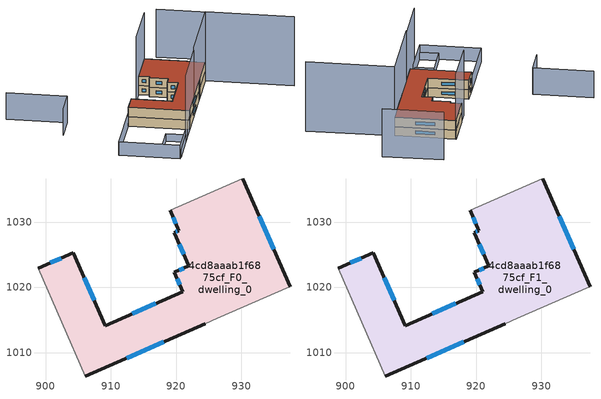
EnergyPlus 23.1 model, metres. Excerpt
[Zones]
4cd8aaab1f6875cf_F0_dwelling_0
 floor ground (EU_floor_Construction): 930.23,1036.63 937.44,1020.1 937.39,1020.05 926.31,1015.22 924.44,1014.41 906.08,1006.37 898.83,1022.93 904.26,1025.31 909.14,1014.14 921,1019.33 919.7,1022.31 921.91,1023.26 919.68,1028.37 920.43,1028.7 919.09,1031.77 930.12,1036.59 z0
 wall outside (EU_wall_Construction): 919.09,1031.77 920.43,1028.7 919.68,1028.37 921.91,1023.26 919.7,1022.31 921,1019.33 909.14,1014.14 904.26,1025.31 898.83,1022.93 / 937.44,1020.1 930.23,1036.63 / 906.08,1006.37 924.44,1014.41 z0:3
 wall adiabatic (EU_wall_Construction): 930.23,1036.63 930.12,1036.59 919.09,1031.77 / 924.44,1014.41 926.31,1015.22 937.39,1020.05 937.44,1020.1 / 898.83,1022.93 906.08,1006.37 z0:3
 window (EU_Window_Construction): 920.15,1021.28 920.55,1020.36 / 921.14,1022.93 920.46,1022.64 / 920.45,1026.6 921.13,1025.03 / 920.17,1028.58 919.94,1028.48 / 919.55,1030.71 919.97,1029.76 / 934.95,1025.81 932.72,1030.91 / 912.43,1009.15 918.09,1011.63 / 902.38,1024.49 900.71,1023.75 / 907.45,1018.01 905.95,1021.44 / 916.9,1017.53 913.24,1015.94 z1.04:1.96
4cd8aaab1f6875cf_F1_dwelling_0
 floor to 4cd8aaab1f6875cf_F0_dwelling_0 (EU_floor_Construction): 930.23,1036.63 937.44,1020.1 937.39,1020.05 926.31,1015.22 924.44,1014.41 906.08,1006.37 898.83,1022.93 904.26,1025.31 909.13,1014.14 921,1019.33 919.7,1022.31 921.9,1023.26 919.68,1028.37 920.43,1028.7 919.09,1031.77 930.12,1036.59 z3
 wall outside (EU_wall_Construction): 919.09,1031.77 920.43,1028.7 919.68,1028.37 921.91,1023.26 919.7,1022.31 921,1019.33 909.14,1014.14 904.26,1025.31 898.83,1022.93 / 937.44,1020.1 930.23,1036.63 / 906.08,1006.37 924.44,1014.41 z3:6
 wall adiabatic (EU_wall_Construction): 930.23,1036.63 930.12,1036.59 919.09,1031.77 / 924.44,1014.41 926.31,1015.22 937.39,1020.05 937.44,1020.1 / 898.83,1022.93 906.08,1006.37 z3:6
 window (EU_Window_Construction): 920.15,1021.28 920.55,1020.36 / 921.14,1022.93 920.46,1022.64 / 920.45,1026.6 921.13,1025.03 / 920.17,1028.58 919.94,1028.48 / 919.55,1030.71 919.97,1029.76 / 934.95,1025.81 932.72,1030.91 / 912.43,1009.15 918.09,1011.63 / 902.38,1024.49 900.71,1023.75 / 907.45,1018.01 905.95,1021.44 / 916.9,1017.53 913.24,1015.94 z4.04:4.96
 roof outside (EU_roof_Construction): 937.39,1020.05 937.44,1020.1 930.23,1036.63 930.12,1036.59 919.09,1031.77 920.43,1028.7 919.68,1028.37 921.91,1023.26 919.7,1022.31 921,1019.33 909.14,1014.14 904.26,1025.31 898.83,1022.93 906.08,1006.37 924.44,1014.41 926.31,1015.22 z6
shading: 897.8,1002.75 914.33,1009.97 z0:21.3; 914.32,1009.99 937.5,1020.1 / 937.5,1020.1 947.89,996.25 z0:22.2; 888.28,998.58 885.94,1003.93 / 885.94,1003.93 895.47,1008.09 / 895.47,1008.09 897.81,1002.75 / 897.81,1002.75 888.28,998.58 z0:2.4; 879.99,1014.71 898.86,1022.94 / 898.86,1022.94 906.08,1006.36 / 906.08,1006.36 887.22,998.14 / 887.22,998.14 879.99,1014.71 z0:4.3; 884.42,1055.86 891.63,1039.4 / 891.63,1039.4 883.37,1035.78 z0:8.5; 951.64,1024.46 944.36,1041.01 z0:15.3; 930.15,1036.54 914.73,1029.88 z0:20.8
[Building]
EU S2 Campaign: North Axis=0; Terrain=City; Solar Distribution=FullExterior
[Site:Location]
Vienna: Latitude=48; Longitude=16.5; Time Zone=1; Elevation=183
[SizingPeriod:WeatherFileDays]
AnnualSizingPeriod: Begin Month=1; Begin Day of Month=1; End Month=12; End Day of Month=31; Day of Week for Start Day=Monday; Use Weather File Daylight Saving Period=No; Use Weather File Rain and Snow Indicators=No
[MATERIAL]
EU_InternalMass_Material: Roughness=MediumRough; Thickness=0.1; Conductivity=1; Density=1800; Specific Heat=900; Thermal Absorptance=0.9; Solar Absorptance=0.7; Visible Absorptance=0.7
[MATERIAL:NOMASS] Roughness=MediumRough; Thermal Absorptance=0.9; Solar Absorptance=0.7; Visible Absorptance=0.7
Name | Thermal Resistance
EU_wall_NoMass | 1.00811
EU_roof_NoMass | 1.05194
EU_floor_NoMass | 1.20973
[WINDOWMATERIAL:SIMPLEGLAZINGSYSTEM]
EU_Window_SimpleGlazing: UFactor=1.90124; Solar Heat Gain Coefficient=0.65; Visible Transmittance=0.65
[CONSTRUCTION]
EU_wall_Construction: EU_wall_NoMass
EU_roof_Construction: EU_roof_NoMass
EU_floor_Construction: EU_floor_NoMass
EU_Window_Construction: EU_Window_SimpleGlazing
EU_InternalMass_Construction: EU_InternalMass_Material
[ZONE] Type=1; Multiplier=1; Ceiling Height=autocalculate; Volume=1310.36; Floor Area=autocalculate; Part of Total Floor Area=Yes
4cd8aaab1f6875cf_F0_dwelling_0; 4cd8aaab1f6875cf_F1_dwelling_0
[INTERNALMASS] Construction=EU_InternalMass_Construction; Surface Area=436.786
Name | Zone or ZoneList
4cd8aaab1f6875cf_F0_dwelling_0_EU_InternalMass | 4cd8aaab1f6875cf_F0_dwelling_0
4cd8aaab1f6875cf_F1_dwelling_0_EU_InternalMass | 4cd8aaab1f6875cf_F1_dwelling_0
[OTHEREQUIPMENT] Fuel Type=Electricity; Design Level Calculation Method=Watts/Area; Power per Zone Floor Area=1; Fraction Latent=0; Fraction Radiant=0; Fraction Lost=0; Carbon Dioxide Generation Rate=0; EndUse Subcategory=EU_Step8_InternalGains
Name | Zone or ZoneList or Space or SpaceList | Schedule
EU_Step8_InternalGain_4cd8aaab1f6875cf_F0_dwelling_0_f000 | 4cd8aaab1f6875cf_F0_dwelling_0 | EU_Step8_GainSchedule_4cd8aaab1f6875cf_F0_dwelling_0_f000
EU_Step8_InternalGain_4cd8aaab1f6875cf_F1_dwelling_0_f000 | 4cd8aaab1f6875cf_F1_dwelling_0 | EU_Step8_GainSchedule_4cd8aaab1f6875cf_F1_dwelling_0_f000
[ZONEVENTILATION:DESIGNFLOWRATE] Schedule=EU_AlwaysOn; Design Flow Rate Calculation Method=AirChanges/Hour; Air Changes per Hour=0.495976; Ventilation Type=Natural; Fan Pressure Rise=0; Fan Total Efficiency=1; Constant Term Coefficient=1; Temperature Term Coefficient=0; Velocity Term Coefficient=0; Velocity Squared Term Coefficient=0; Minimum Indoor Temperature=-100; Maximum Indoor Temperature=100; Delta Temperature=-100; Minimum Outdoor Temperature=-100; Maximum Outdoor Temperature=100; Maximum Wind Speed=40
Name | Zone or ZoneList or Space or SpaceList
EU_ConstantAir_4cd8aaab1f6875cf_F0_dwelling_0 | 4cd8aaab1f6875cf_F0_dwelling_0
EU_ConstantAir_4cd8aaab1f6875cf_F1_dwelling_0 | 4cd8aaab1f6875cf_F1_dwelling_0
[HVACTEMPLATE:THERMOSTAT] Constant Heating Setpoint=20; Constant Cooling Setpoint=50
EU_HeatOnly_4cd8aaab1f6875cf_F0_dwelling_0; EU_HeatOnly_4cd8aaab1f6875cf_F1_dwelling_0
[HVACTEMPLATE:ZONE:IDEALLOADSAIRSYSTEM] System Availability Schedule=EU_AlwaysOn; Maximum Heating Supply Air Temperature=50; Minimum Cooling Supply Air Temperature=13; Maximum Heating Supply Air Humidity Ratio=0.0156; Minimum Cooling Supply Air Humidity Ratio=0.0077; Heating Limit=NoLimit; Cooling Limit=NoLimit; Heating Availability Schedule=EU_AlwaysOn; Cooling Availability Schedule=EU_CoolingOff; Dehumidification Control Type=ConstantSensibleHeatRatio; Cooling Sensible Heat Ratio=0.7; Dehumidification Setpoint=60; Humidification Control Type=None; Humidification Setpoint=30; Outdoor Air Method=None; Outdoor Air Flow Rate per Person=0.00944; Outdoor Air Flow Rate per Zone Floor Area=0; Outdoor Air Flow Rate per Zone=0; Demand Controlled Ventilation Type=None; Outdoor Air Economizer Type=NoEconomizer; Heat Recovery Type=None; Sensible Heat Recovery Effectiveness=0.7; Latent Heat Recovery Effectiveness=0.65
Name | Template Thermostat
4cd8aaab1f6875cf_F0_dwelling_0 | EU_HeatOnly_4cd8aaab1f6875cf_F0_dwelling_0
4cd8aaab1f6875cf_F1_dwelling_0 | EU_HeatOnly_4cd8aaab1f6875cf_F1_dwelling_0
[SIZING:ZONE] Zone Cooling Design Supply Air Temperature Input Method=SupplyAirTemperature; Zone Cooling Design Supply Air Temperature=13; Zone Heating Design Supply Air Temperature Input Method=SupplyAirTemperature; Zone Heating Design Supply Air Temperature=50; Zone Cooling Design Supply Air Humidity Ratio=0.008; Zone Heating Design Supply Air Humidity Ratio=0.008; Cooling Design Air Flow Method=DesignDay; Cooling Design Air Flow Rate=0; Cooling Minimum Air Flow per Zone Floor Area=0.000762; Cooling Minimum Air Flow=0; Cooling Minimum Air Flow Fraction=0.2; Heating Design Air Flow Method=DesignDay; Heating Design Air Flow Rate=0; Heating Maximum Air Flow per Zone Floor Area=0.002032; Heating Maximum Air Flow=0.141576; Heating Maximum Air Flow Fraction=0.3; Account for Dedicated Outdoor Air System=No; Dedicated Outdoor Air System Control Strategy=NeutralSupplyAir; Dedicated Outdoor Air Low Setpoint Temperature for Design=autosize; Dedicated Outdoor Air High Setpoint Temperature for Design=autosize; Zone Load Sizing Method=Sensible Load Only No Latent Load; Zone Latent Cooling Design Supply Air Humidity Ratio Input Method=HumidityRatioDifference; Zone Cooling Design Supply Air Humidity Ratio Difference=0.005; Zone Latent Heating Design Supply Air Humidity Ratio Input Method=HumidityRatioDifference; Zone Humidification Design Supply Air Humidity Ratio Difference=0.005
4cd8aaab1f6875cf_F0_dwelling_0; 4cd8aaab1f6875cf_F1_dwelling_0
[SCHEDULE:CONSTANT]
Name | Hourly Value
EU_AlwaysOn | 1
EU_CoolingOff | 0
[SCHEDULE:FILE] Column Number=1; Rows to Skip at Top=0; Number of Hours of Data=8760; Column Separator=Comma; Interpolate to Timestep=No; Minutes per Item=60; Adjust Schedule for Daylight Savings=Yes
Name | File
EU_Step8_GainSchedule_4cd8aaab1f6875cf_F0_dwelling_0_f000 | ../../schedules/4cd8aaab1f6875cf/4cd8aaab1f6875cf_F0_dwelling_0_f000_gain.csv
EU_Step8_GainSchedule_4cd8aaab1f6875cf_F1_dwelling_0_f000 | ../../schedules/4cd8aaab1f6875cf/4cd8aaab1f6875cf_F1_dwelling_0_f000_gain.csv
